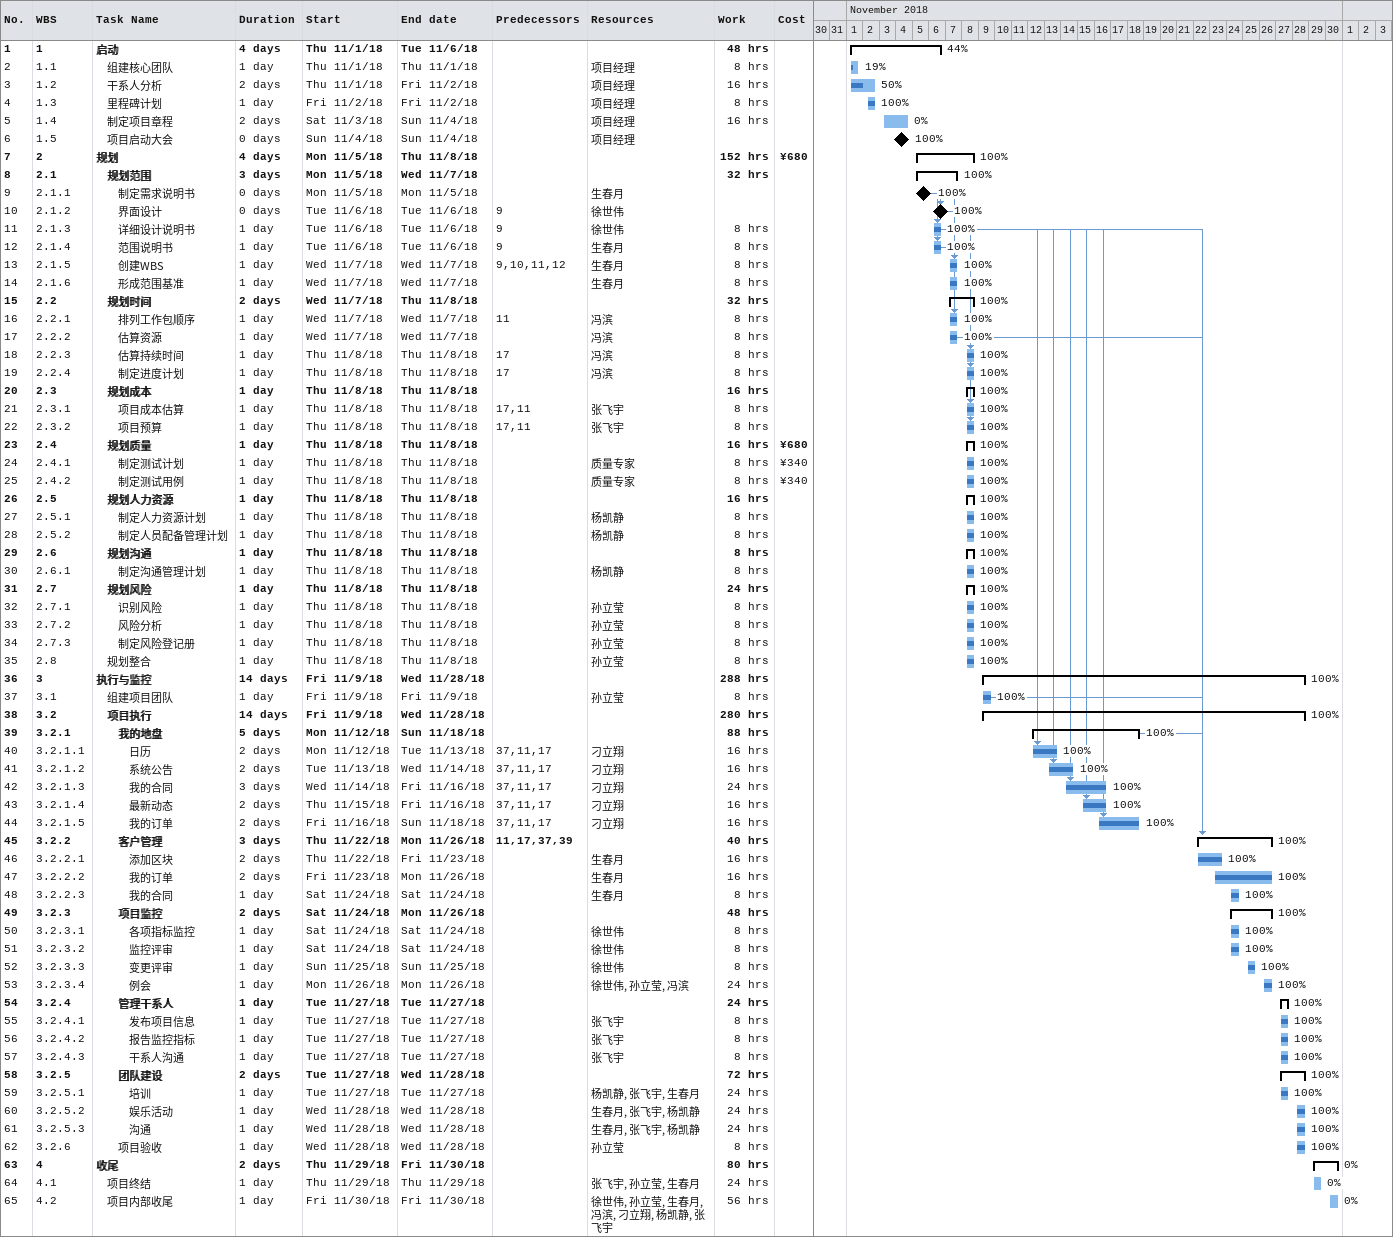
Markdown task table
| ID | WBS | Task | Duration | Start | Finish | Predecessors | Resources | % complete | Work (h) | Cost (¥) |
|---|---|---|---|---|---|---|---|---|---|---|
| 1 | 1 | **启动** | 4d | 2018-11-01 | 2018-11-06 |  |  | 44 | 48 |  |
| 2 | 1.1 | 组建核心团队 | 1d | 2018-11-01 | 2018-11-01 |  | 项目经理 | 19 | 8 |  |
| 3 | 1.2 | 干系人分析 | 2d | 2018-11-01 | 2018-11-02 |  | 项目经理 | 50 | 16 |  |
| 4 | 1.3 | 里程碑计划 | 1d | 2018-11-02 | 2018-11-02 |  | 项目经理 | 100 | 8 |  |
| 5 | 1.4 | 制定项目章程 | 2d | 2018-11-03 | 2018-11-04 |  | 项目经理 | 0 | 16 |  |
| 6 | 1.5 | 项目启动大会 | 0d | 2018-11-04 | 2018-11-04 |  | 项目经理 | 100 |  |  |
| 7 | 2 | **规划** | 4d | 2018-11-05 | 2018-11-08 |  |  | 100 | 152 | 680 |
| 8 | 2.1 | **规划范围** | 3d | 2018-11-05 | 2018-11-07 |  |  | 100 | 32 |  |
| 9 | 2.1.1 | 制定需求说明书 | 0d | 2018-11-05 | 2018-11-05 |  | 生春月 | 100 |  |  |
| 10 | 2.1.2 | 界面设计 | 0d | 2018-11-06 | 2018-11-06 | 9 | 徐世伟 | 100 |  |  |
| 11 | 2.1.3 | 详细设计说明书 | 1d | 2018-11-06 | 2018-11-06 | 9 | 徐世伟 | 100 | 8 |  |
| 12 | 2.1.4 | 范围说明书 | 1d | 2018-11-06 | 2018-11-06 | 9 | 生春月 | 100 | 8 |  |
| 13 | 2.1.5 | 创建WBS | 1d | 2018-11-07 | 2018-11-07 | 9, 10, 11, 12 | 生春月 | 100 | 8 |  |
| 14 | 2.1.6 | 形成范围基准 | 1d | 2018-11-07 | 2018-11-07 |  | 生春月 | 100 | 8 |  |
| 15 | 2.2 | **规划时间** | 2d | 2018-11-07 | 2018-11-08 |  |  | 100 | 32 |  |
| 16 | 2.2.1 | 排列工作包顺序 | 1d | 2018-11-07 | 2018-11-07 | 11 | 冯滨 | 100 | 8 |  |
| 17 | 2.2.2 | 估算资源 | 1d | 2018-11-07 | 2018-11-07 |  | 冯滨 | 100 | 8 |  |
| 18 | 2.2.3 | 估算持续时间 | 1d | 2018-11-08 | 2018-11-08 | 17 | 冯滨 | 100 | 8 |  |
| 19 | 2.2.4 | 制定进度计划 | 1d | 2018-11-08 | 2018-11-08 | 17 | 冯滨 | 100 | 8 |  |
| 20 | 2.3 | **规划成本** | 1d | 2018-11-08 | 2018-11-08 |  |  | 100 | 16 |  |
| 21 | 2.3.1 | 项目成本估算 | 1d | 2018-11-08 | 2018-11-08 | 17, 11 | 张飞宇 | 100 | 8 |  |
| 22 | 2.3.2 | 项目预算 | 1d | 2018-11-08 | 2018-11-08 | 17, 11 | 张飞宇 | 100 | 8 |  |
| 23 | 2.4 | **规划质量** | 1d | 2018-11-08 | 2018-11-08 |  |  | 100 | 16 | 680 |
| 24 | 2.4.1 | 制定测试计划 | 1d | 2018-11-08 | 2018-11-08 |  | 质量专家 | 100 | 8 | 340 |
| 25 | 2.4.2 | 制定测试用例 | 1d | 2018-11-08 | 2018-11-08 |  | 质量专家 | 100 | 8 | 340 |
| 26 | 2.5 | **规划人力资源** | 1d | 2018-11-08 | 2018-11-08 |  |  | 100 | 16 |  |
| 27 | 2.5.1 | 制定人力资源计划 | 1d | 2018-11-08 | 2018-11-08 |  | 杨凯静 | 100 | 8 |  |
| 28 | 2.5.2 | 制定人员配备管理计划 | 1d | 2018-11-08 | 2018-11-08 |  | 杨凯静 | 100 | 8 |  |
| 29 | 2.6 | **规划沟通** | 1d | 2018-11-08 | 2018-11-08 |  |  | 100 | 8 |  |
| 30 | 2.6.1 | 制定沟通管理计划 | 1d | 2018-11-08 | 2018-11-08 |  | 杨凯静 | 100 | 8 |  |
| 31 | 2.7 | **规划风险** | 1d | 2018-11-08 | 2018-11-08 |  |  | 100 | 24 |  |
| 32 | 2.7.1 | 识别风险 | 1d | 2018-11-08 | 2018-11-08 |  | 孙立莹 | 100 | 8 |  |
| 33 | 2.7.2 | 风险分析 | 1d | 2018-11-08 | 2018-11-08 |  | 孙立莹 | 100 | 8 |  |
| 34 | 2.7.3 | 制定风险登记册 | 1d | 2018-11-08 | 2018-11-08 |  | 孙立莹 | 100 | 8 |  |
| 35 | 2.8 | 规划整合 | 1d | 2018-11-08 | 2018-11-08 |  | 孙立莹 | 100 | 8 |  |
| 36 | 3 | **执行与监控** | 14d | 2018-11-09 | 2018-11-28 |  |  | 100 | 288 |  |
| 37 | 3.1 | 组建项目团队 | 1d | 2018-11-09 | 2018-11-09 |  | 孙立莹 | 100 | 8 |  |
| 38 | 3.2 | **项目执行** | 14d | 2018-11-09 | 2018-11-28 |  |  | 100 | 280 |  |
| 39 | 3.2.1 | **我的地盘** | 5d | 2018-11-12 | 2018-11-18 |  |  | 100 | 88 |  |
| 40 | 3.2.1.1 | 日历 | 2d | 2018-11-12 | 2018-11-13 | 37, 11, 17 | 刁立翔 | 100 | 16 |  |
| 41 | 3.2.1.2 | 系统公告 | 2d | 2018-11-13 | 2018-11-14 | 37, 11, 17 | 刁立翔 | 100 | 16 |  |
| 42 | 3.2.1.3 | 我的合同 | 3d | 2018-11-14 | 2018-11-16 | 37, 11, 17 | 刁立翔 | 100 | 24 |  |
| 43 | 3.2.1.4 | 最新动态 | 2d | 2018-11-15 | 2018-11-16 | 37, 11, 17 | 刁立翔 | 100 | 16 |  |
| 44 | 3.2.1.5 | 我的订单 | 2d | 2018-11-16 | 2018-11-18 | 37, 11, 17 | 刁立翔 | 100 | 16 |  |
| 45 | 3.2.2 | **客户管理** | 3d | 2018-11-22 | 2018-11-26 | 11, 17, 37, 39 |  | 100 | 40 |  |
| 46 | 3.2.2.1 | 添加区块 | 2d | 2018-11-22 | 2018-11-23 |  | 生春月 | 100 | 16 |  |
| 47 | 3.2.2.2 | 我的订单 | 2d | 2018-11-23 | 2018-11-26 |  | 生春月 | 100 | 16 |  |
| 48 | 3.2.2.3 | 我的合同 | 1d | 2018-11-24 | 2018-11-24 |  | 生春月 | 100 | 8 |  |
| 49 | 3.2.3 | **项目监控** | 2d | 2018-11-24 | 2018-11-26 |  |  | 100 | 48 |  |
| 50 | 3.2.3.1 | 各项指标监控 | 1d | 2018-11-24 | 2018-11-24 |  | 徐世伟 | 100 | 8 |  |
| 51 | 3.2.3.2 | 监控评审 | 1d | 2018-11-24 | 2018-11-24 |  | 徐世伟 | 100 | 8 |  |
| 52 | 3.2.3.3 | 变更评审 | 1d | 2018-11-25 | 2018-11-25 |  | 徐世伟 | 100 | 8 |  |
| 53 | 3.2.3.4 | 例会 | 1d | 2018-11-26 | 2018-11-26 |  | 徐世伟, 孙立莹, 冯滨 | 100 | 24 |  |
| 54 | 3.2.4 | **管理干系人** | 1d | 2018-11-27 | 2018-11-27 |  |  | 100 | 24 |  |
| 55 | 3.2.4.1 | 发布项目信息 | 1d | 2018-11-27 | 2018-11-27 |  | 张飞宇 | 100 | 8 |  |
| 56 | 3.2.4.2 | 报告监控指标 | 1d | 2018-11-27 | 2018-11-27 |  | 张飞宇 | 100 | 8 |  |
| 57 | 3.2.4.3 | 干系人沟通 | 1d | 2018-11-27 | 2018-11-27 |  | 张飞宇 | 100 | 8 |  |
| 58 | 3.2.5 | **团队建设** | 2d | 2018-11-27 | 2018-11-28 |  |  | 100 | 72 |  |
| 59 | 3.2.5.1 | 培训 | 1d | 2018-11-27 | 2018-11-27 |  | 杨凯静, 张飞宇, 生春月 | 100 | 24 |  |
| 60 | 3.2.5.2 | 娱乐活动 | 1d | 2018-11-28 | 2018-11-28 |  | 生春月, 张飞宇, 杨凯静 | 100 | 24 |  |
| 61 | 3.2.5.3 | 沟通 | 1d | 2018-11-28 | 2018-11-28 |  | 生春月, 张飞宇, 杨凯静 | 100 | 24 |  |
| 62 | 3.2.6 | 项目验收 | 1d | 2018-11-28 | 2018-11-28 |  | 孙立莹 | 100 | 8 |  |
| 63 | 4 | **收尾** | 2d | 2018-11-29 | 2018-11-30 |  |  | 0 | 80 |  |
| 64 | 4.1 | 项目终结 | 1d | 2018-11-29 | 2018-11-29 |  | 张飞宇, 孙立莹, 生春月 | 0 | 24 |  |
| 65 | 4.2 | 项目内部收尾 | 1d | 2018-11-30 | 2018-11-30 |  | 徐世伟, 孙立莹, 生春月, 冯滨, 刁立翔, 杨凯静, 张飞宇 | 0 | 56 |  |
